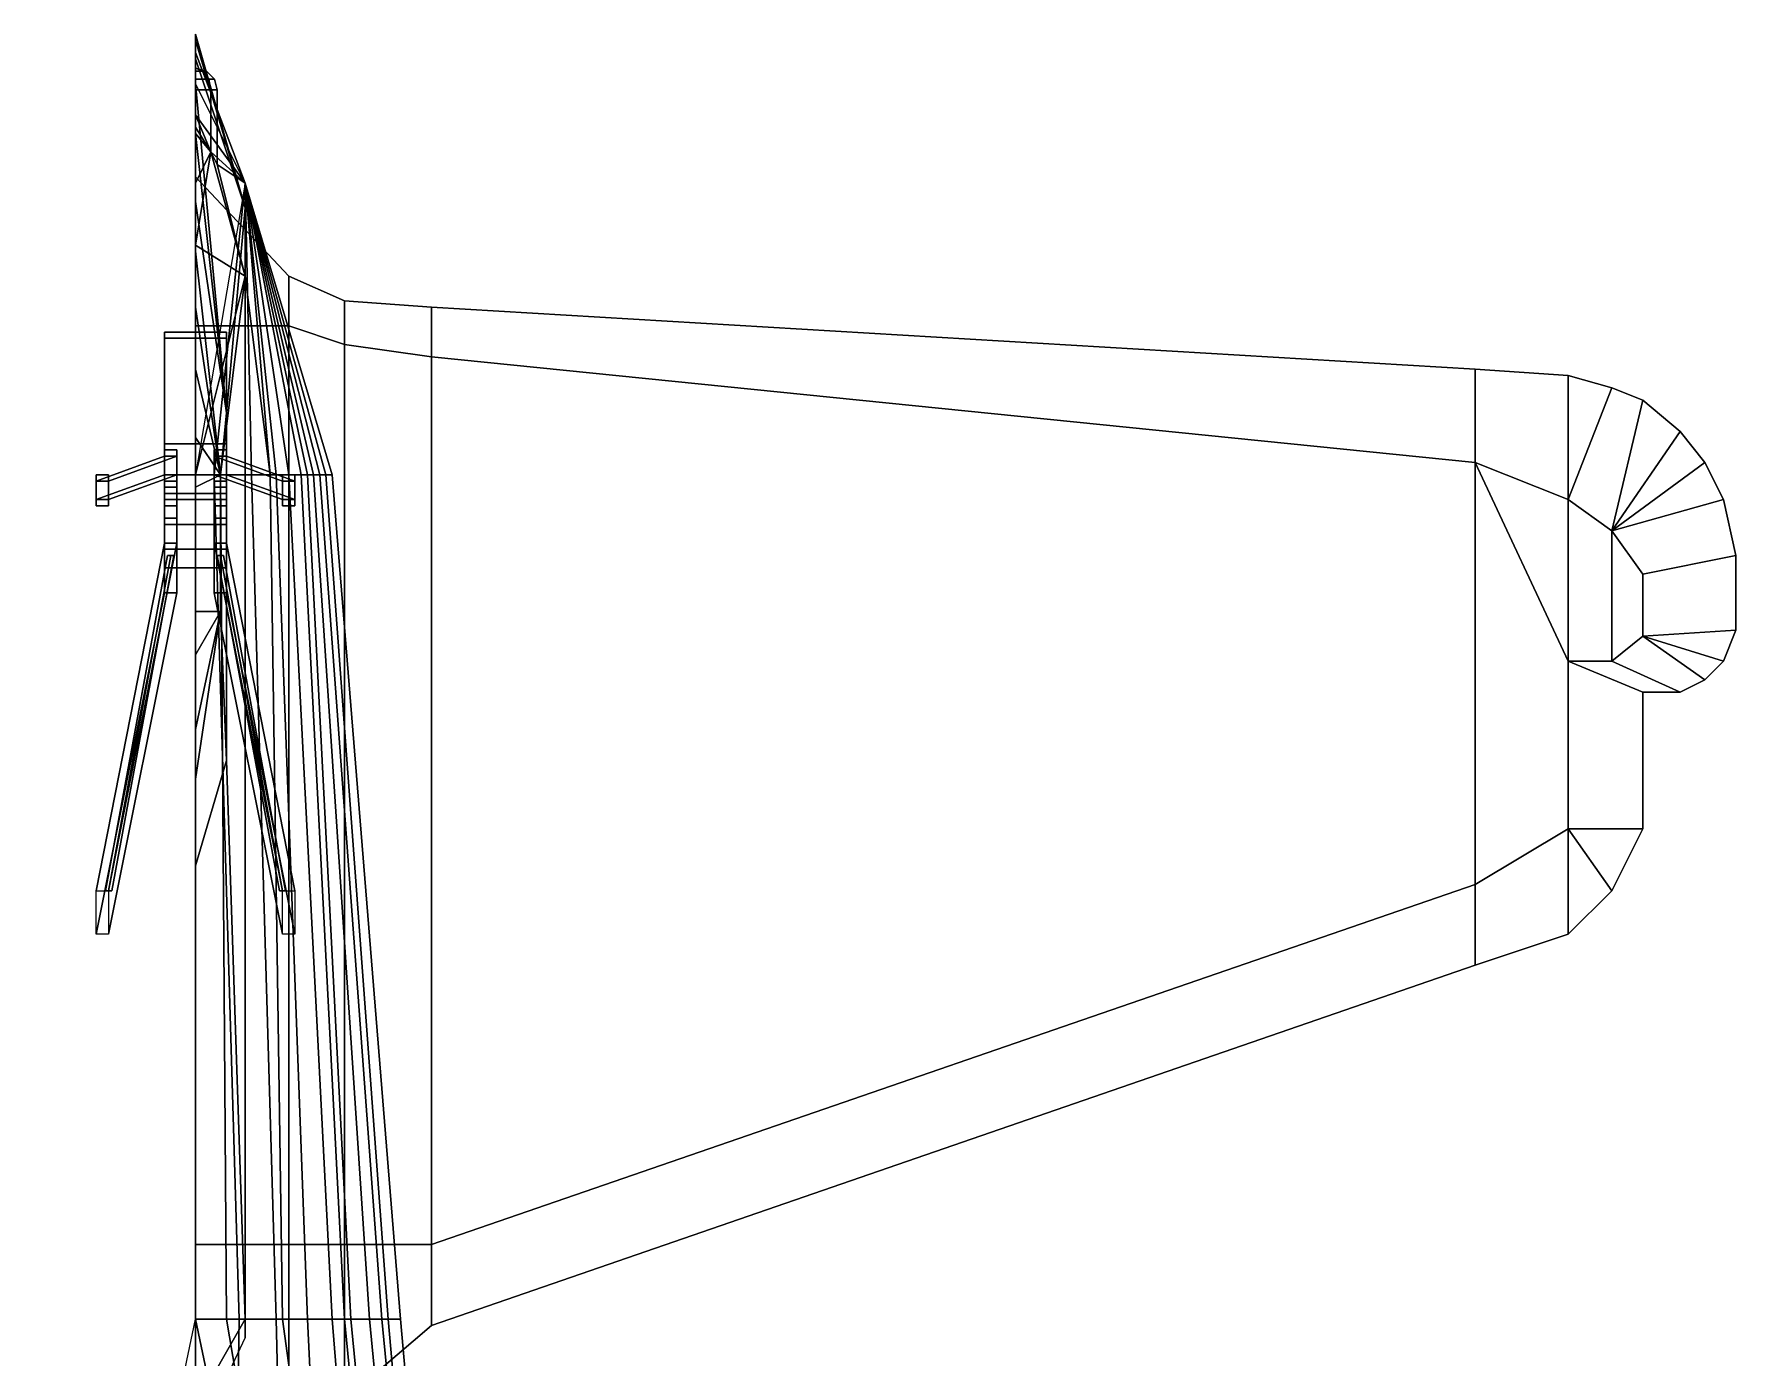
# Model space of a CAD drawing. Header units: millimetres. Extents: x -0.7 to 7, y -4.9 to 12.2.
# Drawn here: x -0.26 to 2.48, y 2.727 to 4.86 of the extents above; entities that cross this region are included whole.
import ezdxf

# ---------------------------------------------------------------- set-up
doc = ezdxf.new("R2010")
doc.units = ezdxf.units.MM
doc.layers.add('hull_half', color=2, linetype='Continuous')
doc.layers.add('wing', color=5, linetype='Continuous')

msp = doc.modelspace()

# ---------------------------------------------------------------- linework, layer by layer
for points in [[(0.04999999999999999, 4.12, -0.5), (-0.04999999999999999, 4.12, -0.5), (-0.05, 4.38, -0.4299999999999997), (0.04999999999999999, 4.38, -0.4299999999999997)], [(0.04999999999999998, 4.38, -0.4299999999999997), (-0.05, 4.38, -0.4299999999999997), (-0.05, 4.37, -0.4100000000000001), (0.05, 4.37, -0.4100000000000001)], [(-0.04999999999999999, 4, -0.4400000000000004), (-0.05, 4.11, -0.4100000000000001), (-0.05, 4.37, -0.4100000000000001), (-0.05, 4.38, -0.4299999999999997)], [(-0.04999999999999999, 4.03, -0.4800000000000004), (-0.05, 4, -0.4400000000000004), (-0.05, 4.38, -0.4299999999999997), (-0.05, 4.12, -0.5)], [(0.05, 4.37, -0.4100000000000001), (-0.04999999999999998, 4.37, -0.4100000000000001), (-0.05, 4.2, -0.3899999999999997), (0.05, 4.2, -0.3899999999999997)], [(-0.04999999999999999, 4.11, -0.4100000000000001), (-0.05, 4.15, -0.3899999999999997), (-0.05, 4.2, -0.3899999999999997), (-0.05, 4.37, -0.4100000000000001)], [(0.05, 4.11, -0.4100000000000001), (0.04999999999999999, 4, -0.4400000000000004), (0.04999999999999999, 4.38, -0.4299999999999997), (0.05, 4.37, -0.4100000000000001)], [(0.05, 4, -0.4400000000000004), (0.04999999999999999, 4.03, -0.4800000000000004), (0.04999999999999999, 4.12, -0.5), (0.05, 4.38, -0.4299999999999997)], [(0.05, 4.15, -0.3899999999999997), (0.04999999999999999, 4.11, -0.4100000000000001), (0.04999999999999999, 4.37, -0.4100000000000001), (0.05, 4.2, -0.3899999999999997)], [(0.05, 4.2, -0.3899999999999997), (-0.04999999999999998, 4.2, -0.3899999999999997), (-0.05, 4.15, -0.3899999999999997), (0.05, 4.15, -0.3899999999999997)], [(-0.03, 4.18, -0.2999999999999998), (-0.05, 4.18, -0.2999999999999998), (-0.16, 4.14, -0.1200000000000001), (-0.14, 4.14, -0.1200000000000001)], [(-0.05, 4.18, -0.2999999999999998), (-0.05, 4.15, -0.2999999999999998), (-0.16, 4.11, -0.1200000000000001), (-0.16, 4.14, -0.1200000000000001)], [(-0.03, 4.15, -0.2999999999999998), (-0.03, 4.18, -0.2999999999999998), (-0.14, 4.14, -0.1200000000000001), (-0.14, 4.11, -0.1200000000000001)], [(-0.05, 4.15, -0.3099999999999996), (-0.05, 4.18, -0.2999999999999998), (-0.05, 4.19, -0.3200000000000003), (-0.05, 4.15, -0.3799999999999999)], [(-0.05, 4.19, -0.3200000000000003), (-0.03, 4.19, -0.3200000000000003), (-0.03, 4.15, -0.3799999999999999), (-0.05, 4.15, -0.3799999999999999)], [(-0.05, 4.18, -0.2999999999999998), (-0.03, 4.18, -0.2999999999999998), (-0.03, 4.19, -0.3200000000000003), (-0.05, 4.19, -0.3200000000000003)], [(-0.05, 4.15, -0.3099999999999996), (-0.05, 4.15, -0.2999999999999998), (-0.05, 4.18, -0.2999999999999998), (-0.05, 4.15, -0.3099999999999996)], [(-0.03, 4.18, -0.2999999999999998), (-0.03, 4.15, -0.3099999999999996), (-0.03, 4.15, -0.3799999999999999), (-0.03, 4.19, -0.3200000000000003)], [(-0.03, 4.15, -0.2999999999999998), (-0.03, 4.15, -0.3099999999999996), (-0.03, 4.15, -0.3099999999999996), (-0.03, 4.18, -0.2999999999999998)], [(0.03, 4.15, -0.3099999999999996), (0.03, 4.18, -0.2999999999999998), (0.03, 4.19, -0.3200000000000003), (0.03, 4.15, -0.3799999999999999)], [(0.03, 4.19, -0.3200000000000003), (0.05, 4.19, -0.3200000000000003), (0.05, 4.15, -0.3799999999999999), (0.03, 4.15, -0.3799999999999999)], [(0.03, 4.18, -0.2999999999999998), (0.05, 4.18, -0.2999999999999998), (0.05, 4.19, -0.3200000000000003), (0.03, 4.19, -0.3200000000000003)], [(0.05, 4.18, -0.2999999999999998), (0.03, 4.18, -0.2999999999999998), (0.14, 4.14, -0.1200000000000001), (0.16, 4.14, -0.1200000000000001)], [(0.03, 4.18, -0.2999999999999998), (0.03, 4.15, -0.2999999999999998), (0.14, 4.11, -0.1200000000000001), (0.14, 4.14, -0.1200000000000001)], [(0.03, 4.15, -0.3099999999999996), (0.03, 4.15, -0.2999999999999998), (0.03, 4.18, -0.2999999999999998), (0.03, 4.15, -0.3099999999999996)], [(0.05, 4.18, -0.2999999999999998), (0.05, 4.15, -0.3099999999999996), (0.05, 4.15, -0.3799999999999999), (0.05, 4.19, -0.3200000000000003)], [(0.05, 4.15, -0.2999999999999998), (0.05, 4.18, -0.2999999999999998), (0.16, 4.14, -0.1200000000000001), (0.16, 4.11, -0.1200000000000001)], [(0.05, 4.15, -0.2999999999999998), (0.05, 4.15, -0.3099999999999996), (0.05, 4.15, -0.3099999999999996), (0.05, 4.18, -0.2999999999999998)], [(-0.05, 4.15, -0.2999999999999998), (-0.03000000000000001, 4.15, -0.2999999999999998), (-0.14, 4.11, -0.1200000000000001), (-0.16, 4.11, -0.1200000000000001)], [(-0.16, 4.15, -0.1200000000000001), (-0.16, 4.1, -0.1200000000000001), (-0.16, 4.1, -0.02), (-0.16, 4.15, -0.02)], [(-0.14, 4.15, -0.1200000000000001), (-0.16, 4.15, -0.1200000000000001), (-0.16, 4.15, -0.02), (-0.14, 4.15, -0.02)], [(-0.14, 4.14, -0.1200000000000001), (-0.16, 4.14, -0.1200000000000001), (-0.16, 4.15, -0.1200000000000001), (-0.14, 4.15, -0.1200000000000001)], [(-0.14, 4.1, -0.1200000000000001), (-0.14, 4.15, -0.1200000000000001), (-0.14, 4.15, -0.02), (-0.14, 4.1, -0.02)], [(-0.04999999999999999, 4.1, -0.3899999999999997), (-0.05, 4.15, -0.3799999999999999), (-0.05, 4.15, -0.3899999999999997), (-0.05, 4.11, -0.4100000000000001)], [(-0.05, 4.15, -0.3799999999999999), (-0.03, 4.15, -0.3799999999999999), (-0.03, 4.15, -0.3899999999999997), (-0.05, 4.15, -0.3899999999999997)], [(-0.05, 4.03, -0.3499999999999996), (-0.05, 4.08, -0.3300000000000001), (-0.05, 4.15, -0.3799999999999999), (-0.05, 4.1, -0.3899999999999997)], [(-0.05, 4.14, -0.3099999999999996), (-0.03000000000000001, 4.14, -0.3099999999999996), (-0.03, 4.15, -0.3099999999999996), (-0.05, 4.15, -0.3099999999999996)], [(-0.05, 4.15, -0.3099999999999996), (-0.03000000000000001, 4.15, -0.3099999999999996), (-0.03, 4.15, -0.2999999999999998), (-0.05, 4.15, -0.2999999999999998)], [(-0.05, 4.14, -0.3099999999999996), (-0.05, 4.15, -0.3099999999999996), (-0.05, 4.15, -0.3799999999999999), (-0.05, 4.08, -0.3300000000000001)], [(-0.05, 4.13, -0.2999999999999998), (-0.03000000000000001, 4.13, -0.2999999999999998), (-0.03, 4.14, -0.3099999999999996), (-0.05, 4.14, -0.3099999999999996)], [(-0.05, 4.08, -0.3200000000000003), (-0.05, 4.13, -0.2999999999999998), (-0.05, 4.14, -0.3099999999999996), (-0.05, 4.08, -0.3300000000000001)], [(-0.03, 4.15, -0.3799999999999999), (-0.03, 4.1, -0.3899999999999997), (-0.03, 4.11, -0.4100000000000001), (-0.03, 4.15, -0.3899999999999997)], [(0.03, 4.11, -0.4100000000000001), (0.03, 4.15, -0.3899999999999997), (-0.03, 4.15, -0.3899999999999997), (-0.03, 4.11, -0.4100000000000001)], [(-0.03, 4.08, -0.3300000000000001), (-0.03, 4.03, -0.3499999999999996), (-0.03, 4.1, -0.3899999999999997), (-0.03, 4.15, -0.3799999999999999)], [(-0.03, 4.15, -0.3099999999999996), (-0.03, 4.14, -0.3099999999999996), (-0.03, 4.08, -0.3300000000000001), (-0.03, 4.15, -0.3799999999999999)], [(-0.03, 4.13, -0.2999999999999998), (-0.03, 4.08, -0.3200000000000003), (-0.03, 4.08, -0.3300000000000001), (-0.03, 4.14, -0.3099999999999996)], [(0.03, 4.15, -0.3799999999999999), (0.05, 4.15, -0.3799999999999999), (0.05, 4.15, -0.3899999999999997), (0.03, 4.15, -0.3899999999999997)], [(0.03, 4.1, -0.3899999999999997), (0.03, 4.15, -0.3799999999999999), (0.03, 4.15, -0.3899999999999997), (0.03, 4.11, -0.4100000000000001)], [(0.03, 4.15, -0.2999999999999998), (0.05, 4.15, -0.2999999999999998), (0.16, 4.11, -0.1200000000000001), (0.14, 4.11, -0.1200000000000001)], [(0.03, 4.03, -0.3499999999999996), (0.03, 4.08, -0.3300000000000001), (0.03, 4.15, -0.3799999999999999), (0.03, 4.1, -0.3899999999999997)], [(0.03, 4.14, -0.3099999999999996), (0.04999999999999999, 4.14, -0.3099999999999996), (0.05, 4.15, -0.3099999999999996), (0.03, 4.15, -0.3099999999999996)], [(0.03, 4.15, -0.3099999999999996), (0.04999999999999999, 4.15, -0.3099999999999996), (0.05, 4.15, -0.2999999999999998), (0.03, 4.15, -0.2999999999999998)], [(0.03, 4.14, -0.3099999999999996), (0.03, 4.15, -0.3099999999999996), (0.03, 4.15, -0.3799999999999999), (0.03, 4.08, -0.3300000000000001)], [(0.03, 4.13, -0.2999999999999998), (0.04999999999999999, 4.13, -0.2999999999999998), (0.05, 4.14, -0.3099999999999996), (0.03, 4.14, -0.3099999999999996)], [(0.03, 4.08, -0.3200000000000003), (0.03, 4.13, -0.2999999999999998), (0.03, 4.14, -0.3099999999999996), (0.03, 4.08, -0.3300000000000001)], [(0.05, 4.15, -0.3799999999999999), (0.04999999999999999, 4.1, -0.3899999999999997), (0.04999999999999999, 4.11, -0.4100000000000001), (0.05, 4.15, -0.3899999999999997)], [(0.05, 4.08, -0.3300000000000001), (0.05, 4.03, -0.3499999999999996), (0.05, 4.1, -0.3899999999999997), (0.05, 4.15, -0.3799999999999999)], [(0.05, 4.15, -0.3099999999999996), (0.05, 4.14, -0.3099999999999996), (0.05, 4.08, -0.3300000000000001), (0.05, 4.15, -0.3799999999999999)], [(0.05, 4.13, -0.2999999999999998), (0.05, 4.08, -0.3200000000000003), (0.05, 4.08, -0.3300000000000001), (0.05, 4.14, -0.3099999999999996)], [(0.16, 4.14, -0.1200000000000001), (0.14, 4.14, -0.1200000000000001), (0.14, 4.15, -0.1200000000000001), (0.16, 4.15, -0.1200000000000001)], [(0.14, 4.15, -0.1200000000000001), (0.14, 4.1, -0.1200000000000001), (0.14, 4.1, -0.02), (0.14, 4.15, -0.02)], [(0.16, 4.15, -0.1200000000000001), (0.14, 4.15, -0.1200000000000001), (0.14, 4.15, -0.02), (0.16, 4.15, -0.02)], [(0.16, 4.1, -0.1200000000000001), (0.16, 4.15, -0.1200000000000001), (0.16, 4.15, -0.02), (0.16, 4.1, -0.02)], [(-0.05, 4.08, -0.3200000000000003), (-0.03000000000000001, 4.08, -0.3200000000000003), (-0.03, 4.13, -0.2999999999999998), (-0.05, 4.13, -0.2999999999999998)], [(0.05, 4.07, -0.5), (-0.05, 4.07, -0.5), (-0.04999999999999999, 4.12, -0.5), (0.05, 4.12, -0.5)], [(-0.04999999999999999, 4.07, -0.5), (-0.05, 4.03, -0.4800000000000004), (-0.05, 4.12, -0.5), (-0.05, 4.07, -0.5)], [(0.03, 4.08, -0.3200000000000003), (0.04999999999999999, 4.08, -0.3200000000000003), (0.05, 4.13, -0.2999999999999998), (0.03, 4.13, -0.2999999999999998)], [(0.05, 4.03, -0.4800000000000004), (0.04999999999999999, 4.07, -0.5), (0.04999999999999999, 4.07, -0.5), (0.05, 4.12, -0.5)], [(-0.16, 4.11, -0.1200000000000001), (-0.14, 4.11, -0.1200000000000001), (-0.14, 4.1, -0.1200000000000001), (-0.16, 4.1, -0.1200000000000001)], [(-0.16, 4.1, -0.1200000000000001), (-0.14, 4.1, -0.1200000000000001), (-0.14, 4.1, -0.02), (-0.16, 4.1, -0.02)], [(0.05, 4.11, -0.4100000000000001), (-0.05, 4.11, -0.4100000000000001), (-0.04999999999999999, 4, -0.4400000000000004), (0.05, 4, -0.4400000000000004)], [(-0.03, 4.1, -0.3899999999999997), (-0.04999999999999999, 4.1, -0.3899999999999997), (-0.05, 4.11, -0.4100000000000001), (-0.03, 4.11, -0.4100000000000001)], [(-0.03, 4.03, -0.3499999999999996), (-0.05, 4.03, -0.3499999999999996), (-0.05, 4.1, -0.3899999999999997), (-0.03, 4.1, -0.3899999999999997)], [(0.05, 4.1, -0.3899999999999997), (0.03, 4.1, -0.3899999999999997), (0.03, 4.11, -0.4100000000000001), (0.04999999999999999, 4.11, -0.4100000000000001)], [(0.05, 4.03, -0.3499999999999996), (0.03, 4.03, -0.3499999999999996), (0.03, 4.1, -0.3899999999999997), (0.05, 4.1, -0.3899999999999997)], [(0.14, 4.11, -0.1200000000000001), (0.16, 4.11, -0.1200000000000001), (0.16, 4.1, -0.1200000000000001), (0.14, 4.1, -0.1200000000000001)], [(0.14, 4.1, -0.1200000000000001), (0.16, 4.1, -0.1200000000000001), (0.16, 4.1, -0.02), (0.14, 4.1, -0.02)], [(-0.05, 3.96, -0.3200000000000003), (-0.05, 4.04, -0.3200000000000003), (-0.05, 4.08, -0.3300000000000001), (-0.05, 4.03, -0.3499999999999996)], [(-0.05, 4.04, -0.3200000000000003), (-0.03000000000000001, 4.04, -0.3200000000000003), (-0.03, 4.08, -0.3300000000000001), (-0.05, 4.08, -0.3300000000000001)], [(-0.05, 4.08, -0.3300000000000001), (-0.03000000000000001, 4.08, -0.3300000000000001), (-0.03, 4.08, -0.3200000000000003), (-0.05, 4.08, -0.3200000000000003)], [(0.05, 4.03, -0.4800000000000004), (-0.05, 4.03, -0.4800000000000004), (-0.05, 4.07, -0.5), (0.04999999999999999, 4.07, -0.5)], [(-0.03, 4.04, -0.3200000000000003), (-0.03, 3.96, -0.3200000000000003), (-0.03, 4.03, -0.3499999999999996), (-0.03, 4.08, -0.3300000000000001)], [(0.03, 3.96, -0.3200000000000003), (0.03, 4.04, -0.3200000000000003), (0.03, 4.08, -0.3300000000000001), (0.03, 4.03, -0.3499999999999996)], [(0.03, 4.04, -0.3200000000000003), (0.04999999999999999, 4.04, -0.3200000000000003), (0.05, 4.08, -0.3300000000000001), (0.03, 4.08, -0.3300000000000001)], [(0.03, 4.08, -0.3300000000000001), (0.04999999999999999, 4.08, -0.3300000000000001), (0.05, 4.08, -0.3200000000000003), (0.03, 4.08, -0.3200000000000003)], [(0.05, 4.04, -0.3200000000000003), (0.05, 3.96, -0.3200000000000003), (0.05, 4.03, -0.3499999999999996), (0.05, 4.08, -0.3300000000000001)], [(-0.16, 3.41, -0.1100000000000003), (-0.16, 3.48, -0.1100000000000003), (-0.05, 4.04, -0.3200000000000003), (-0.05, 3.96, -0.3200000000000003)], [(-0.16, 3.48, -0.1100000000000003), (-0.14, 3.48, -0.1100000000000003), (-0.03, 4.04, -0.3200000000000003), (-0.05, 4.04, -0.3200000000000003)], [(-0.14, 3.48, -0.1100000000000003), (-0.14, 3.41, -0.1100000000000003), (-0.03, 3.96, -0.3200000000000003), (-0.03, 4.04, -0.3200000000000003)], [(0.05, 4, -0.4400000000000004), (-0.05, 4, -0.4400000000000004), (-0.04999999999999999, 4.03, -0.4800000000000004), (0.05, 4.03, -0.4800000000000004)], [(-0.03, 3.96, -0.3200000000000003), (-0.05, 3.96, -0.3200000000000003), (-0.05, 4.03, -0.3499999999999996), (-0.03, 4.03, -0.3499999999999996)], [(0.14, 3.41, -0.1100000000000003), (0.14, 3.48, -0.1100000000000003), (0.03, 4.04, -0.3200000000000003), (0.03, 3.96, -0.3200000000000003)], [(0.14, 3.48, -0.1100000000000003), (0.16, 3.48, -0.1100000000000003), (0.05, 4.04, -0.3200000000000003), (0.03, 4.04, -0.3200000000000003)], [(0.05, 3.96, -0.3200000000000003), (0.03, 3.96, -0.3200000000000003), (0.03, 4.03, -0.3499999999999996), (0.05, 4.03, -0.3499999999999996)], [(0.16, 3.48, -0.1100000000000003), (0.16, 3.41, -0.1100000000000003), (0.05, 3.96, -0.3200000000000003), (0.05, 4.04, -0.3200000000000003)], [(-0.04, 4.02, -0.435), (-0.045, 4.02, -0.44), (-0.145, 3.48, -0.14), (-0.14, 3.48, -0.135)], [(-0.045, 4.02, -0.44), (-0.04, 4.02, -0.445), (-0.14, 3.48, -0.145), (-0.145, 3.48, -0.14)], [(-0.035, 4.02, -0.44), (-0.04, 4.02, -0.435), (-0.14, 3.48, -0.135), (-0.135, 3.48, -0.14)], [(-0.04, 4.02, -0.445), (-0.035, 4.02, -0.44), (-0.135, 3.48, -0.14), (-0.14, 3.48, -0.145)], [(0.04, 4.02, -0.435), (0.035, 4.02, -0.44), (0.135, 3.48, -0.14), (0.14, 3.48, -0.135)], [(0.035, 4.02, -0.44), (0.04, 4.02, -0.445), (0.14, 3.48, -0.145), (0.135, 3.48, -0.14)], [(0.045, 4.02, -0.44), (0.04, 4.02, -0.435), (0.14, 3.48, -0.135), (0.145, 3.48, -0.14)], [(0.04, 4.02, -0.445), (0.045, 4.02, -0.44), (0.145, 3.48, -0.14), (0.14, 3.48, -0.145)], [(-0.14, 3.41, -0.1100000000000003), (-0.16, 3.41, -0.1100000000000003), (-0.05, 3.96, -0.3200000000000003), (-0.03, 3.96, -0.3200000000000003)], [(0.16, 3.41, -0.1100000000000003), (0.14, 3.41, -0.1100000000000003), (0.03, 3.96, -0.3200000000000003), (0.05, 3.96, -0.3200000000000003)], [(0.2599999999999907, 1.549999999999998, -0.3700000000000001), (-0.2600000000000193, 1.549999999999997, -0.3700000000000001), (0, 2.790000000000006, -0.2599999999999998)]]:
    msp.add_3dface(points)
at = {"layer": 'hull_half'}
for points in [[(0.08, 4.58, 0.53), (0.08, 4.62, 0.42), (0, 4.83, 0.35), (0, 4.86, 0.53)], [(0.08, 4.58, 0.53), (0.08, 4.58, 0.53), (0, 4.86, 0.53), (0, 4.86, 0.6900000000000001)], [(0.08, 4.58, 0.53), (0.08, 4.58, 0.53), (0, 4.86, 0.6900000000000001), (0, 4.850000000000001, 0.8)], [(0.08, 4.58, 0.53), (0.08, 4.58, 0.53), (0, 4.850000000000001, 0.8), (0, 4.82, 0.97)], [(0.08000000000000002, 4.62, 0.42), (0.07999999999999996, 4.62, 0.2999999999999998), (0, 4.78, 0.18), (0, 4.83, 0.35)], [(0.05, 4.25, 1.48), (0.08, 4.58, 0.53), (0, 4.82, 0.97), (0, 4.78, 1.13)], [(0, 4.805000000000001, 0.13), (0, 4.800310889132456, 0.1475000000000001), (0.01237436867076458, 4.800310889132456, 0.1423743686707646), (0, 4.805000000000001, 0.1299999999999999)], [(0, 4.805000000000001, 0.1299999999999999), (0.01237436867076458, 4.800310889132456, 0.1423743686707646), (0.01750000000000001, 4.800310889132456, 0.13), (-6.429183357567485e-18, 4.805000000000001, 0.13)], [(-6.429183357567485e-18, 4.805000000000001, 0.13), (0.01750000000000001, 4.800310889132456, 0.13), (0.01237436867076458, 4.800310889132456, 0.1176256313292354), (0, 4.805000000000001, 0.1300000000000001)], [(0, 4.805000000000001, 0.1300000000000001), (0.01237436867076458, 4.800310889132456, 0.1176256313292354), (0, 4.800310889132456, 0.1125), (0, 4.805000000000001, 0.13)], [(0, 4.800310889132456, 0.1475000000000001), (0, 4.787500000000001, 0.1603108891324554), (0.02143303524935281, 4.787500000000001, 0.1514330352493527), (0.01237436867076458, 4.800310889132456, 0.1423743686707646)], [(0.01237436867076458, 4.800310889132456, 0.1176256313292354), (0.02143303524935281, 4.787500000000001, 0.1085669647506473), (0, 4.787500000000001, 0.09968911086754462), (0, 4.800310889132456, 0.1125)], [(0.01237436867076458, 4.800310889132456, 0.1423743686707646), (0.02143303524935281, 4.787500000000001, 0.1514330352493527), (0.03031088913245536, 4.787500000000001, 0.13), (0.01750000000000001, 4.800310889132456, 0.13)], [(0.01750000000000001, 4.800310889132456, 0.13), (0.03031088913245536, 4.787500000000001, 0.13), (0.02143303524935281, 4.787500000000001, 0.1085669647506473), (0.01237436867076458, 4.800310889132456, 0.1176256313292354)], [(0, 4.787500000000001, 0.1603108891324554), (0, 4.77, 0.165), (0.02474873734152916, 4.77, 0.1547487373415291), (0.02143303524935281, 4.787500000000001, 0.1514330352493527)], [(0.02143303524935281, 4.787500000000001, 0.1085669647506473), (0.02474873734152916, 4.77, 0.105251262658471), (0, 4.77, 0.09499999999999997), (0, 4.787500000000001, 0.09968911086754462)], [(-5.551115123125783e-17, 4.77, 0.1650000000000001), (0, 4.78, 0.18), (0, 4.78, 0.18), (-5.551115123125783e-17, 4.73, 0.1650000000000001)], [(-5.551115123125783e-17, 4.73, 0.1650000000000001), (0, 4.78, 0.18), (0, 4.78, 0.18), (0.07999999999999999, 4.62, 0.2999999999999999)], [(0.05, 4.25, 1.48), (0.05, 4.25, 1.48), (0, 4.78, 1.13), (0, 4.7, 1.31)], [(0.02474873734152917, 4.77, 0.1547487373415292), (2.143061119189161e-18, 4.77, 0.165), (2.143061119189161e-18, 4.73, 0.165), (0.02474873734152917, 4.670000000000001, 0.1547487373415292)], [(-6.429183357567481e-18, 4.77, 0.095), (0.02474873734152916, 4.77, 0.1052512626584708), (0.02474873734152916, 4.670000000000001, 0.1052512626584708), (-6.429183357567481e-18, 4.71, 0.095)], [(0.02143303524935281, 4.787500000000001, 0.1514330352493527), (0.02474873734152916, 4.77, 0.1547487373415291), (0.035, 4.77, 0.13), (0.03031088913245536, 4.787500000000001, 0.13)], [(0.03031088913245536, 4.787500000000001, 0.13), (0.035, 4.77, 0.13), (0.02474873734152916, 4.77, 0.105251262658471), (0.02143303524935281, 4.787500000000001, 0.1085669647506473)], [(0.035, 4.77, 0.13), (0.02474873734152917, 4.77, 0.1547487373415292), (0.02474873734152917, 4.670000000000001, 0.1547487373415292), (0.035, 4.65, 0.13)], [(0.02474873734152916, 4.77, 0.1052512626584708), (0.035, 4.77, 0.13), (0.035, 4.65, 0.13), (0.02474873734152916, 4.670000000000001, 0.1052512626584708)], [(0.02474873734152911, 4.670000000000001, 0.1547487373415293), (2.143061119189162e-18, 4.73, 0.165), (0.08, 4.62, 0.3)], [(0.02474873734152917, 4.670000000000001, 0.1052512626584709), (0, 4.7, 0.08), (-6.938893903907228e-18, 4.71, 0.095)], [(0, 4.62, 0.009999999999999995), (0, 4.7, 0.08), (0.02474873734152913, 4.670000000000001, 0.1052512626584708)], [(0.05, 4.25, 1.48), (0.05, 4.25, 1.48), (0, 4.7, 1.31), (0, 4.59, 1.47)], [(-6.162975822039155e-33, 4.52, -0.02999999999999996), (0, 4.62, 0.009999999999999995), (0.02474873734152916, 4.670000000000001, 0.1052512626584708)], [(0, 4.52, -0.03000000000000006), (0.02474873734152916, 4.670000000000001, 0.1052512626584708), (0.08000000000000003, 4.47, 0.1)], [(0.02474873734152917, 4.670000000000001, 0.1547487373415292), (0.08000000000000002, 4.62, 0.3), (0.035, 4.65, 0.13)], [(0.03500000000000001, 4.65, 0.13), (0.08, 4.47, 0.1), (0.02474873734152916, 4.670000000000001, 0.1052512626584708)], [(0.08, 4.62, 0.3), (0.08, 4.47, 0.1), (0.035, 4.65, 0.13)], [(0, 4.150000000000006, 0.3799999999999999), (0.03000000000000114, 4.150000000000006, 0.3799999999999999), (0.08, 4.62, 0.42)], [(0.03000000000000114, 4.150000000000006, 0.3799999999999999), (0.09000000000000341, 4.150000000000006, 0.3700000000000001), (0.08, 4.62, 0.42)], [(0.08, 2.79, 0.53), (0.08, 2.76, 0.48), (0.08, 4.62, 0.42), (0.08, 4.58, 0.53)], [(0.09000000000000341, 4.150000000000006, 0.3700000000000001), (0.1300000000000328, 4.150000000000006, 0.3399999999999719), (0.08, 4.62, 0.42)], [(0.2199999999999989, 4.150000000000006, 0.2000000000000002), (0.2199999999999989, 4.150000000000006, 0.1099999999999999), (0.08, 4.62, 0.3), (0.08, 4.62, 0.42)], [(0.1299999999999913, 4.150000000000118, 0.3399999999999909), (0.1499999999999915, 4.150000000000006, 0.3200000000000141), (0.08, 4.62, 0.42)], [(0.150000000000054, 4.150000000000006, 0.3199999999999515), (0.1799999999999926, 4.150000000000006, 0.2900000000000142), (0.08, 4.62, 0.42)], [(0.1800000000000664, 4.149999999999787, 0.2899999999999678), (0.1899999999999977, 4.150000000000006, 0.27), (0.08, 4.62, 0.42)], [(0.1900000000000785, 4.149999999999787, 0.2699999999999396), (0.2099999999999937, 4.150000000000006, 0.23), (0.08, 4.62, 0.42)], [(0.2100000000000745, 4.149999999999787, 0.2299999999999395), (0.2199999999999989, 4.150000000000006, 0.2000000000000002), (0.08000000000000002, 4.62, 0.42)], [(0.2200000000000935, 4.149999999999787, 0.1099999999999116), (0.2000000000000028, 4.150000000000006, 0.0299999999999998), (0.08000000000000002, 4.62, 0.3)], [(0.2000000000000975, 4.149999999999787, 0.02999999999991149), (0.1700000000000017, 4.150000000000006, -0.04000000000000004), (0.08, 4.62, 0.3)], [(0.1700000000000964, 4.149999999999787, -0.04000000000008835), (0.1200000000000045, 4.150000000000006, -0.08999999999999986), (0.08, 4.62, 0.3)], [(0.1200000000000045, 4.150000000000006, -0.08999999999999986), (0.08, 4.47, 0.1), (0.08, 4.62, 0.3)], [(0.04, 4.15, 1.6), (0.05, 4.25, 1.48), (0, 4.59, 1.47), (0, 4.51, 1.55)], [(0.05, 3.69, 1.48), (0.08, 2.79, 0.53), (0.08, 4.58, 0.53), (0.05, 4.25, 1.48)], [(1.387778780781446e-17, 4.150000000000006, -0.1199999999999987), (0, 4.52, -0.03), (0.08, 4.47, 0.1)], [(0.04, 4.15, 1.6), (0.04, 4.15, 1.6), (0, 4.51, 1.55), (0, 4.42, 1.61)], [(0.04000000000000627, 4.150000000000006, -0.1200000000000001), (0, 4.150000000000006, -0.1199999999999987), (0.08, 4.47, 0.1)], [(0.1200000000000045, 4.150000000000006, -0.08999999999999986), (0.04000000000000625, 4.150000000000006, -0.1200000000000001), (0.08, 4.47, 0.1)], [(0.04, 4.15, 1.6), (0.04, 4.15, 1.6), (0, 4.42, 1.61), (0, 4.32, 1.66)], [(0.04, 4.15, 1.6), (0.04, 4.15, 1.6), (0, 4.32, 1.66), (0, 4.21, 1.7)], [(0.04, 3.93, 1.6), (0.05, 3.69, 1.48), (0.05, 4.25, 1.48), (0.04, 4.15, 1.6)], [(0.04, 4.15, 1.6), (0.04, 4.15, 1.6), (0, 4.21, 1.7), (0, 4.13, 1.71)], [(0.04999999999999716, 2.790000000000006, -0.2599999999999998), (0, 2.790000000000006, -0.2599999999999998), (0, 4.150000000000006, -0.1200000000000001), (0.04000000000000625, 4.150000000000006, -0.1200000000000001)], [(0, 2.790000000000006, 0.5), (0.06999999999999318, 2.790000000000006, 0.5), (0.03000000000000114, 4.150000000000006, 0.3799999999999999), (0, 4.150000000000006, 0.3799999999999999)], [(0.04, 3.93, 1.6), (0.04, 4.15, 1.6), (0, 4.13, 1.71), (0, 3.93, 1.71)], [(0.06999999999999318, 2.790000000000006, 0.5), (0.129999999999911, 2.790000000000009, 0.4800000000000504), (0.09000000000000341, 4.150000000000006, 0.3700000000000001), (0.03000000000000114, 4.150000000000006, 0.3799999999999999)], [(0.1400000000000006, 2.790000000000006, -0.23), (0.04999999999999716, 2.790000000000006, -0.2599999999999998), (0.04000000000000625, 4.150000000000006, -0.1200000000000001), (0.1200000000000045, 4.150000000000006, -0.08999999999999986)], [(0.1299999999999955, 2.790000000000006, 0.48), (0.1799999999999883, 2.790000000000123, 0.4499999999999907), (0.1299999999999955, 4.150000000000006, 0.3399999999999999), (0.09000000000000341, 4.150000000000006, 0.3700000000000001)], [(0.2399999999999949, 2.790000000000006, -0.1499999999999999), (0.1400000000000006, 2.790000000000006, -0.23), (0.1200000000000045, 4.150000000000006, -0.08999999999999986), (0.1700000000000017, 4.150000000000006, -0.04000000000000004)], [(0.1799999999999926, 2.790000000000006, 0.4500000000000002), (0.2199999999999989, 2.790000000000006, 0.4199999999999999), (0.1499999999999915, 4.150000000000006, 0.3200000000000141), (0.1300000000000328, 4.150000000000006, 0.3399999999999719)], [(0.2199999999999989, 2.790000000000006, 0.4199999999999999), (0.25, 2.790000000000006, 0.3799999999999999), (0.1799999999999926, 4.150000000000006, 0.2900000000000142), (0.1500000000000057, 4.150000000000006, 0.3199999999999998)], [(0.2999999999999972, 2.790000000000006, -0.04000000000000002), (0.2399999999999949, 2.790000000000006, -0.1499999999999999), (0.1700000000000017, 4.150000000000006, -0.04000000000000004), (0.2000000000000028, 4.150000000000006, 0.0299999999999998)], [(0.25, 2.790000000000006, 0.3799999999999999), (0.2800000000000011, 2.790000000000006, 0.3199999999999998), (0.1899999999999977, 4.150000000000006, 0.27), (0.1799999999999926, 4.150000000000006, 0.2900000000000142)], [(0.2800000000000011, 2.790000000000006, 0.3199999999999998), (0.3100000000000018, 2.790000000000012, 0.2400000000000006), (0.2099999999999937, 4.150000000000006, 0.23), (0.1899999999999977, 4.150000000000006, 0.27)], [(0.3299999999999687, 2.79000000000034, 0.08999999999999338), (0.2999999999999972, 2.790000000000006, -0.04000000000000004), (0.2000000000000028, 4.150000000000006, 0.0299999999999998), (0.2199999999999989, 4.150000000000006, 0.1099999999999999)], [(0.3100000000000023, 2.790000000000006, 0.2400000000000002), (0.3299999999999978, 2.790000000000012, 0.1500000000000003), (0.2199999999999989, 4.150000000000006, 0.2000000000000002), (0.2099999999999937, 4.150000000000006, 0.23)], [(0.3299999999999985, 2.790000000000003, 0.1499999999999999), (0.3299999999999957, 2.790000000000006, 0.08999999999998848), (0.2199999999999989, 4.150000000000006, 0.1099999999999999), (0.2199999999999989, 4.150000000000006, 0.2000000000000002)], [(0, 3.66, 1.61), (0, 3.52, 1.47), (0.05, 3.69, 1.48), (0.04, 3.93, 1.6)], [(0, 3.74, 1.66), (0, 3.660000000000001, 1.610000000000001), (0.04, 3.93, 1.6)], [(0, 3.86, 1.7), (-3.726622740000523e-17, 3.74, 1.66), (0.04, 3.93, 1.6)], [(0, 3.93, 1.71), (-3.726622740000523e-17, 3.859999999999999, 1.7), (0.04, 3.93, 1.6)], [(0, 3.52, 1.47), (0, 2.65, 0.55), (0.08, 2.79, 0.53), (0.05, 3.69, 1.48)], [(0.2599999999999909, 1.549999999999997, -0.3700000000000001), (0.2599999999999909, 1.549999999999997, -0.3700000000000001), (0, 2.790000000000006, -0.2599999999999998), (0.04999999999999716, 2.790000000000006, -0.2599999999999998)], [(-1.4210854715202e-14, 1.549999999999997, 0.6200000000000001), (0.04999999999998295, 1.549999999999997, 0.6200000000000001), (0.06999999999999318, 2.790000000000006, 0.5), (0, 2.790000000000006, 0.5)], [(0, 2.65, 0.55), (0, 2.58891891891892, 0.5194594594594599), (0.08, 2.76, 0.48), (0.08000000000000002, 2.79, 0.53)], [(0.3099999999999881, 1.549999999999997, -0.3100000000000001), (0.2599999999999909, 1.549999999999997, -0.3700000000000001), (0.04999999999999716, 2.790000000000006, -0.2599999999999998), (0.1400000000000006, 2.790000000000006, -0.23)], [(0.04999999999998295, 1.549999999999997, 0.6200000000000001), (0.1599999999999824, 1.549999999999997, 0.5900000000000001), (0.1299999999999955, 2.790000000000006, 0.48), (0.06999999999999318, 2.790000000000006, 0.5)], [(0.1599999999999824, 1.549999999999997, 0.5900000000000001), (0.2399999999999949, 1.549999999999997, 0.5499999999999998), (0.1799999999999926, 2.790000000000006, 0.4500000000000002), (0.1299999999999955, 2.790000000000006, 0.48)], [(0.3599999999999852, 1.549999999999997, -0.2200000000000002), (0.3099999999999881, 1.549999999999997, -0.3100000000000001), (0.1400000000000006, 2.790000000000006, -0.23), (0.2399999999999949, 2.790000000000006, -0.1499999999999999)], [(0.2399999999999949, 1.549999999999997, 0.5499999999999998), (0.3199999999999932, 1.549999999999997, 0.4700000000000002), (0.2199999999999989, 2.790000000000006, 0.4199999999999999), (0.1799999999999926, 2.790000000000006, 0.4500000000000002)], [(0.3199999999999932, 1.549999999999997, 0.4700000000000002), (0.3699999999999903, 1.549999999999997, 0.3999999999999999), (0.25, 2.790000000000006, 0.3799999999999999), (0.2199999999999989, 2.790000000000006, 0.4199999999999999)], [(0.4199999999999875, 1.549999999999997, -0.08000000000000013), (0.3599999999999852, 1.549999999999997, -0.2200000000000002), (0.2399999999999949, 2.790000000000006, -0.1499999999999999), (0.2999999999999972, 2.790000000000006, -0.04000000000000004)], [(0.3699999999999903, 1.549999999999997, 0.3999999999999999), (0.3999999999999915, 1.549999999999997, 0.3399999999999999), (0.2800000000000011, 2.790000000000006, 0.3199999999999998), (0.25, 2.790000000000006, 0.3799999999999999)], [(0.3999999999999915, 1.549999999999997, 0.3399999999999999), (0.4199999999999875, 1.549999999999997, 0.27), (0.3100000000000023, 2.790000000000006, 0.2400000000000002), (0.2800000000000011, 2.790000000000006, 0.3199999999999998)], [(0.4400000000002164, 1.54999999999677, 0.04999999999970725), (0.4199999999999875, 1.549999999999997, -0.08000000000000007), (0.2999999999999972, 2.790000000000006, -0.04000000000000004), (0.3299999999999983, 2.790000000000006, 0.08999999999999986)], [(0.4199999999999875, 1.549999999999997, 0.27), (0.4399999999999946, 1.549999999999997, 0.159999999999978), (0.3299999999999983, 2.790000000000006, 0.1499999999999999), (0.3100000000000023, 2.790000000000006, 0.2400000000000002)], [(0.4399999999999353, 1.550000000000665, 0.1599999999999726), (0.4399999999999301, 1.549999999999997, 0.04999999999965277), (0.3299999999999983, 2.790000000000006, 0.08999999999999986), (0.3299999999999983, 2.790000000000006, 0.1499999999999999)]]:
    msp.add_3dface(points, dxfattribs=at)
at = {"layer": 'wing'}
for points in [[(0, 4.63, 0.3200000000000003), (0.1499999999999975, 4.47, 0.3199999999999985), (0.15, 4.390000000000001, 0.2400000000000002), (0, 4.390000000000001, 0.2400000000000002)], [(0.1499999999999975, 4.47, 0.3199999999999985), (0, 4.63, 0.3200000000000003), (6.938893903907228e-18, 4.390000000000001, 0.3999999999999986), (0.1500000000000004, 4.390000000000001, 0.3999999999999986)], [(0.2399999999999973, 4.430000000000001, 0.3199999999999985), (0.1500000000000004, 4.47, 0.3199999999999985), (0.1500000000000004, 4.390000000000001, 0.3999999999999986), (0.24, 4.36, 0.3999999999999986)], [(0.1500000000000004, 4.47, 0.3199999999999985), (0.2399999999999973, 4.430000000000001, 0.3199999999999985), (0.2400000000000002, 4.36, 0.2400000000000002), (0.15, 4.390000000000001, 0.2400000000000002)], [(0.2400000000000002, 4.430000000000001, 0.3199999999999985), (0.3799999999999979, 4.42, 0.3199999999999985), (0.3800000000000027, 4.34, 0.2400000000000002), (0.2400000000000002, 4.36, 0.2400000000000002)], [(0.3799999999999979, 4.42, 0.3199999999999985), (0.2400000000000002, 4.430000000000001, 0.3199999999999985), (0.24, 4.36, 0.3999999999999986), (0.38, 4.34, 0.3999999999999986)], [(2.06, 4.32, 0.3199999999999985), (0.3800000000000008, 4.42, 0.3199999999999985), (0.3800000000000008, 4.34, 0.3999999999999986), (2.06, 4.17, 0.3800000000000008)], [(0.3800000000000008, 4.42, 0.3199999999999985), (2.06, 4.32, 0.3199999999999985), (2.060000000000001, 4.17, 0.2599999999999998), (0.3800000000000008, 4.34, 0.2400000000000002)], [(6.938893903907228e-18, 2.91, 0.3999999999999986), (0.1500000000000004, 2.91, 0.3999999999999986), (0.1500000000000004, 4.390000000000001, 0.3999999999999986), (9.796850830578687e-18, 4.390000000000001, 0.3999999999999986)], [(0.1500000000000004, 2.91, 0.2400000000000002), (0, 2.91, 0.2400000000000002), (0, 4.390000000000001, 0.2400000000000002), (0.1500000000000004, 4.390000000000001, 0.2400000000000002)], [(0.24, 2.91, 0.2400000000000002), (0.15, 2.91, 0.2400000000000002), (0.15, 4.390000000000001, 0.2400000000000002), (0.24, 4.36, 0.2400000000000002)], [(0.15, 2.91, 0.3999999999999986), (0.24, 2.91, 0.3999999999999986), (0.24, 4.36, 0.3999999999999986), (0.15, 4.390000000000001, 0.3999999999999986)], [(0.38, 2.91, 0.2400000000000002), (0.24, 2.91, 0.2400000000000002), (0.24, 4.36, 0.2400000000000002), (0.38, 4.34, 0.2400000000000002)], [(0.24, 2.91, 0.3999999999999986), (0.38, 2.91, 0.3999999999999986), (0.38, 4.34, 0.3999999999999986), (0.24, 4.36, 0.3999999999999986)], [(2.06, 3.49, 0.2599999999999998), (0.38, 2.91, 0.2400000000000002), (0.38, 4.34, 0.2400000000000002), (2.06, 4.17, 0.2599999999999998)], [(0.38, 2.91, 0.3999999999999986), (2.06, 3.49, 0.3800000000000008), (2.06, 4.17, 0.3800000000000008), (0.38, 4.34, 0.3999999999999986)], [(2.210000000000001, 4.31, 0.3199999999999985), (2.06, 4.32, 0.3199999999999985), (2.06, 4.17, 0.3800000000000008), (2.210000000000001, 4.11, 0.3800000000000008)], [(2.06, 4.32, 0.3199999999999985), (2.210000000000001, 4.31, 0.3199999999999985), (2.21, 4.11, 0.2599999999999998), (2.06, 4.17, 0.2599999999999998)], [(2.210000000000001, 4.31, 0.3199999999999985), (2.280000000000001, 4.29, 0.3199999999999985), (2.209999999999999, 4.110000000000001, 0.2599999999999998), (2.21, 4.110000000000005, 0.2600000000000016)], [(2.280000000000001, 4.29, 0.3199999999999985), (2.210000000000001, 4.31, 0.3199999999999985), (2.21, 4.11, 0.3800000000000008), (2.21, 4.109999999999998, 0.3800000000000008)], [(2.280000000000001, 4.29, 0.3199999999999985), (2.33, 4.27, 0.3199999999999985), (2.280000000000001, 4.059999999999999, 0.2599999999999998), (2.209999999999999, 4.110000000000001, 0.2599999999999998)], [(2.33, 4.27, 0.3199999999999985), (2.280000000000001, 4.29, 0.3199999999999985), (2.210000000000001, 4.11, 0.3800000000000008), (2.280000000000006, 4.060000000000024, 0.3699999999999957)], [(2.33, 4.27, 0.3199999999999985), (2.390000000000001, 4.22, 0.3199999999999985), (2.280000000000001, 4.059999999999999, 0.2599999999999998)], [(2.390000000000001, 4.22, 0.3199999999999985), (2.33, 4.27, 0.3199999999999985), (2.28, 4.06, 0.370000000000001)], [(2.390000000000001, 4.22, 0.3199999999999985), (2.43, 4.17, 0.3199999999999985), (2.280000000000002, 4.059999999999999, 0.2599999999999998)], [(2.43, 4.17, 0.3199999999999985), (2.390000000000001, 4.22, 0.3199999999999985), (2.28, 4.060000000000015, 0.370000000000001)], [(2.21, 3.58, 0.2599999999999998), (2.06, 3.49, 0.2599999999999998), (2.06, 4.17, 0.2599999999999998), (2.21, 3.85, 0.2599999999999998)], [(2.06, 3.49, 0.3800000000000008), (2.21, 3.58, 0.3800000000000008), (2.21, 3.85, 0.3800000000000008), (2.06, 4.17, 0.3800000000000008)], [(2.21, 3.85, 0.2599999999999998), (2.06, 4.17, 0.2599999999999998), (2.06, 4.17, 0.2599999999999998), (2.21, 4.11, 0.2599999999999998)], [(2.06, 4.17, 0.3800000000000008), (2.21, 3.85, 0.3800000000000008), (2.21, 4.11, 0.3800000000000008), (2.06, 4.17, 0.3800000000000008)], [(2.43, 4.17, 0.3199999999999985), (2.460000000000001, 4.11, 0.3199999999999985), (2.28, 4.059999999999999, 0.2599999999999998)], [(2.460000000000001, 4.11, 0.3199999999999985), (2.43, 4.17, 0.3199999999999985), (2.28, 4.060000000000015, 0.370000000000001)], [(2.21, 3.85, 0.3800000000000008), (2.28, 3.85, 0.370000000000001), (2.28, 4.06, 0.370000000000001), (2.21, 4.11, 0.3800000000000008)], [(2.28, 3.85, 0.2599999999999998), (2.21, 3.85, 0.2599999999999998), (2.21, 4.11, 0.2599999999999998), (2.28, 4.06, 0.2599999999999998)], [(2.460000000000001, 4.11, 0.3199999999999985), (2.48, 4.02, 0.3199999999999985), (2.33, 3.99, 0.2800000000000011), (2.280000000000002, 4.059999999999999, 0.2599999999999998)], [(2.48, 4.02, 0.3199999999999985), (2.460000000000001, 4.11, 0.3199999999999985), (2.280000000000002, 4.059999999999999, 0.370000000000001), (2.33, 3.99, 0.3600000000000012)], [(2.33, 3.89, 0.2800000000000011), (2.28, 3.85, 0.2599999999999998), (2.28, 4.06, 0.2599999999999998), (2.33, 3.99, 0.2800000000000011)], [(2.28, 3.85, 0.370000000000001), (2.33, 3.89, 0.3600000000000012), (2.33, 3.99, 0.3600000000000012), (2.28, 4.06, 0.370000000000001)], [(2.48, 3.9, 0.3199999999999985), (2.48, 4.02, 0.3199999999999985), (2.33, 3.99, 0.3600000000000012), (2.33, 3.89, 0.3600000000000012)], [(2.48, 4.02, 0.3199999999999985), (2.48, 3.9, 0.3199999999999985), (2.33, 3.89, 0.2800000000000011), (2.330000000000001, 3.99, 0.2800000000000011)], [(2.48, 3.9, 0.3199999999999985), (2.460000000000001, 3.85, 0.3199999999999985), (2.33, 3.89, 0.2800000000000011)], [(2.460000000000001, 3.85, 0.3199999999999985), (2.48, 3.9, 0.3199999999999985), (2.33, 3.89, 0.3600000000000012)], [(2.43, 3.82, 0.3199999999999985), (2.390000000000001, 3.8, 0.3199999999999985), (2.28, 3.850000000000001, 0.2599999999999998), (2.33, 3.89, 0.2800000000000011)], [(2.390000000000001, 3.8, 0.3199999999999985), (2.43, 3.82, 0.3199999999999985), (2.33, 3.89, 0.3600000000000012), (2.280000000000002, 3.85, 0.370000000000001)], [(2.43, 3.82, 0.3199999999999985), (2.460000000000001, 3.85, 0.3199999999999985), (2.33, 3.89, 0.3600000000000012)], [(2.460000000000001, 3.85, 0.3199999999999985), (2.43, 3.82, 0.3199999999999985), (2.33, 3.89, 0.2800000000000011)], [(2.33, 3.8, 0.3199999999999985), (2.33, 3.58, 0.3199999999999985), (2.21, 3.580000000000002, 0.2599999999999998), (2.210000000000001, 3.85, 0.2599999999999998)], [(2.33, 3.58, 0.3199999999999985), (2.33, 3.8, 0.3199999999999985), (2.21, 3.85, 0.3800000000000008), (2.210000000000003, 3.580000000000002, 0.379999999999999)], [(2.33, 3.8, 0.3199999999999985), (2.390000000000001, 3.8, 0.3199999999999985), (2.280000000000001, 3.85, 0.370000000000001), (2.209999999999999, 3.850000000000001, 0.3800000000000008)], [(2.390000000000001, 3.8, 0.3199999999999985), (2.33, 3.8, 0.3199999999999985), (2.209999999999999, 3.850000000000001, 0.2599999999999998), (2.280000000000001, 3.85, 0.2599999999999998)], [(2.210000000000001, 3.41, 0.3199999999999985), (2.06, 3.36, 0.3199999999999985), (2.059999999999999, 3.489999999999999, 0.2599999999999998), (2.210000000000001, 3.580000000000001, 0.2599999999999998)], [(2.06, 3.36, 0.3199999999999985), (2.210000000000001, 3.41, 0.3199999999999985), (2.210000000000001, 3.580000000000001, 0.3800000000000008), (2.06, 3.49, 0.3800000000000008)], [(2.210000000000001, 3.41, 0.3199999999999985), (2.280000000000001, 3.48, 0.3199999999999985), (2.210000000000001, 3.580000000000001, 0.3800000000000008)], [(2.280000000000001, 3.48, 0.3199999999999985), (2.210000000000001, 3.41, 0.3199999999999985), (2.210000000000001, 3.580000000000001, 0.2599999999999998)], [(2.33, 3.58, 0.3199999999999985), (2.280000000000001, 3.48, 0.3199999999999985), (2.21, 3.580000000000002, 0.2599999999999998)], [(2.280000000000001, 3.48, 0.3199999999999985), (2.33, 3.58, 0.3199999999999985), (2.21, 3.580000000000002, 0.3800000000000008)], [(2.06, 3.36, 0.3199999999999985), (0.3800000000000008, 2.780000000000003, 0.3199999999999985), (0.3800000000000008, 2.91, 0.2400000000000002), (2.059999999999999, 3.49, 0.2599999999999998)], [(0.3800000000000008, 2.780000000000003, 0.3199999999999985), (2.06, 3.36, 0.3199999999999985), (2.06, 3.49, 0.3800000000000008), (0.3800000000000008, 2.91, 0.3999999999999986)], [(0.1500000000000004, 2.66, 0.3199999999999985), (0, 2.66, 0.3200000000000003), (0, 2.91, 0.2400000000000002), (0.1500000000000004, 2.91, 0.2400000000000002)], [(0, 2.66, 0.3200000000000003), (0.1500000000000004, 2.66, 0.3199999999999985), (0.1500000000000004, 2.91, 0.3999999999999986), (9.796850830578687e-18, 2.91, 0.3999999999999986)], [(0.2400000000000002, 2.66, 0.3199999999999985), (0.1500000000000004, 2.66, 0.3200000000000003), (0.1500000000000004, 2.91, 0.2400000000000002), (0.2400000000000002, 2.91, 0.2400000000000002)], [(0.1500000000000004, 2.66, 0.3200000000000003), (0.2400000000000002, 2.66, 0.3199999999999985), (0.2400000000000002, 2.91, 0.3999999999999986), (0.1500000000000004, 2.91, 0.3999999999999986)], [(0.3800000000000008, 2.78, 0.3199999999999985), (0.2400000000000002, 2.66, 0.3200000000000003), (0.2400000000000002, 2.91, 0.2400000000000002), (0.38, 2.91, 0.2400000000000002)], [(0.2400000000000002, 2.66, 0.3200000000000003), (0.3800000000000008, 2.78, 0.3199999999999985), (0.38, 2.91, 0.3999999999999986), (0.2400000000000002, 2.91, 0.3999999999999986)]]:
    msp.add_3dface(points, dxfattribs=at)

doc.saveas('drawing.dxf')
